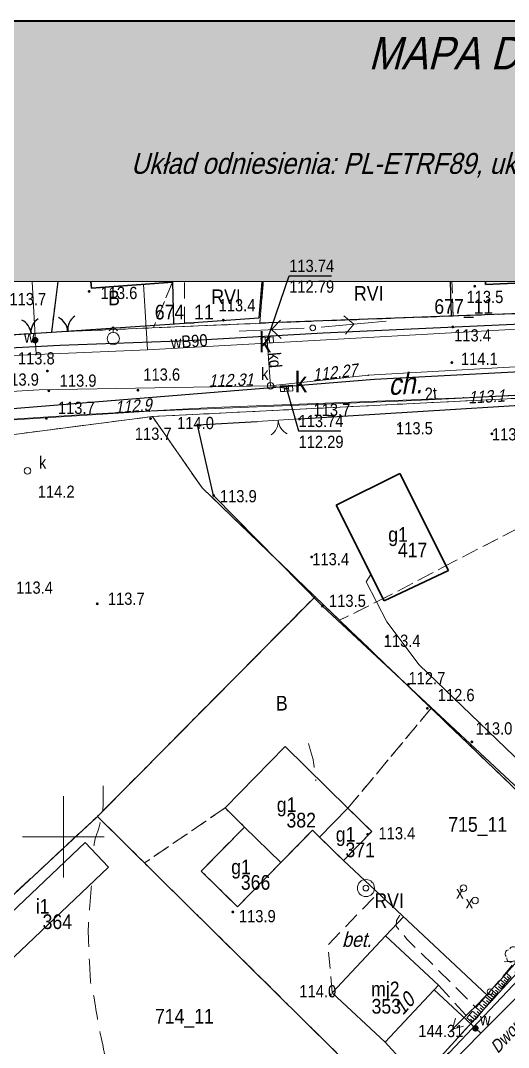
# Model space of a CAD drawing. Extents: x 6512885 to 6513481, y 5959590 to 5960000.
# Drawn here: x 6513094.7 to 6513154.6, y 5959874.2 to 5960000.1 of the extents above; entities that cross this region are included whole.
import ezdxf
from ezdxf.enums import TextEntityAlignment as Align

# ---------------------------------------------------------------- set-up
doc = ezdxf.new("R2010")
doc.units = 0
doc.header["$MEASUREMENT"] = 0
for name, pattern in [('2.0_1.0', [3, 2, -1]), ('217-1000', [2.8, 2.1, -0.7]), ('218-1000', [1.4, 0.7, -0.7]), ('219-1000', [0]), ('3.0_1.5', [4.5, 3, -1.5]), ('ktok02-1000', [0]), ('mz1.8_0.7', [2.5, 1.8, -0.7])]:
    doc.linetypes.add(name, pattern=pattern)
doc.layers.get('0').update_dxf_attribs({"color": 2, "linetype": 'CONTINUOUS', "lineweight": 5})
for name, color, linetype in [('000 Inne (niezydentyfikowane)', 7, 'CONTINUOUS'), ('203-Punkt załamania granicy działki nie stabilizowany', 7, 'CONTINUOUS'), ('210-Oznaczenie użytku', 7, 'CONTINUOUS'), ('211-Nr działki', 7, 'CONTINUOUS'), ('217-Granica konturu klasyfikcyjnego', 7, 'CONTINUOUS'), ('218-Granica użytku', 7, 'CONTINUOUS'), ('219-Linia granicy', 7, 'CONTINUOUS'), ('238-Punkt adresowy budynku', 7, 'CONTINUOUS'), ('312-Budynek (powierzchnia)', 7, 'CONTINUOUS'), ('312-Numer ewidencyjny budynku', 7, 'CONTINUOUS'), ('312-Numer ewidencyjny budynku-Atr124', 7, 'CONTINUOUS'), ('433-Chodnik', 7, 'CONTINUOUS'), ('510-Podpora jednosłupowa symb.-SEPOW', 7, 'CONTINUOUS'), ('516-Kierunek linii eN-SEPOW', 7, 'CONTINUOUS'), ('622-Punkt rzędnej przewodu-SKPOD', 7, 'CONTINUOUS'), ('622-Punkt rzędnej przewodu-SKPOD-Atr2', 7, 'CONTINUOUS'), ('626-Punkt rzędnej przewodu-STPOD', 7, 'CONTINUOUS'), ('626-Punkt rzędnej przewodu-STPOD-Atr2', 7, 'CONTINUOUS'), ('812-Warstwica pomocnicza linia', 7, 'CONTINUOUS'), ('905-Brama w ogrodzeniu', 7, 'CONTINUOUS'), ('926-Drzewo liściaste niepomierzone', 7, 'CONTINUOUS'), ('994-Nazwa ulicy', 7, 'CONTINUOUS'), ('brama (linia)', 7, 'CONTINUOUS'), ('brama (linia) - symbol', 7, 'CONTINUOUS'), ('chodnik (powierzchnia)', 7, 'CONTINUOUS'), ('hydrant (punkt)', 7, 'CONTINUOUS'), ('kratka ściekowa (punkt)', 7, 'CONTINUOUS'), ('kratka ściekowa (punkt)-Atr17', 7, 'CONTINUOUS'), ('krawężnik (linia)', 7, 'CONTINUOUS'), ('ogrodzenie trwałe (linia)', 7, 'CONTINUOUS'), ('przewód elektroenergetyczny (linia)', 7, 'CONTINUOUS'), ('przewód elektroenergetyczny niskiego napięcia (linia) - symbol', 7, 'CONTINUOUS'), ('przewód kanalizacyjny (linia)', 7, 'CONTINUOUS'), ('przewód kanalizacyjny (linia)-Atr1', 7, 'CONTINUOUS'), ('przewód telekomunikacyjny (linia)', 7, 'CONTINUOUS'), ('przewód telekomunikacyjny (linia)-Atr1', 7, 'CONTINUOUS'), ('przewód wodociągowy (linia)', 7, 'CONTINUOUS'), ('przewód wodociągowy (linia)-Atr17', 7, 'CONTINUOUS'), ('punkt o określonej wysokości (sieć kanalizacyjna)', 7, 'CONTINUOUS'), ('punkt o określonej wysokości (sieć kanalizacyjna)-Atr2', 7, 'CONTINUOUS'), ('punkt o określonej wysokości (sieć kanalizacyjna)-Atr3', 7, 'CONTINUOUS'), ('punkt o określonej wysokości (sieć wodociągowa)', 7, 'CONTINUOUS'), ('punkt o określonej wysokości (sieć wodociągowa)-Atr2', 7, 'CONTINUOUS'), ('punkt wysokościowy naturalny', 7, 'CONTINUOUS'), ('punkt wysokościowy naturalny-Atr2', 7, 'CONTINUOUS'), ('Ramki i opis wydruku', 7, 'CONTINUOUS'), ('skarpa nieumocniona (powierzchnia)', 7, 'CONTINUOUS'), ('studnia (punkt)', 7, 'CONTINUOUS'), ('Wstawianie ramki sekcyjnej z opisem', 7, 'CONTINUOUS'), ('właz okrągły - siec kanalizacyjna (punkt)', 7, 'CONTINUOUS'), ('właz okrągły - siec kanalizacyjna (punkt)-Atr17', 7, 'CONTINUOUS'), ('właz okrągły - siec niezidentyfikowana (punkt)', 7, 'CONTINUOUS'), ('właz okrągły - siec niezidentyfikowana (punkt)-Atr17', 7, 'CONTINUOUS'), ('zasuwa - siec wodociągowa (punkt)', 7, 'CONTINUOUS'), ('zasuwa - siec wodociągowa (punkt)-Atr17', 7, 'CONTINUOUS')]:
    doc.layers.add(name, color=color, linetype=linetype)
doc.styles.get("Standard").update_dxf_attribs({"font": 'txt', "width": 0.75})
doc.linetypes.add('902-1000', pattern='A,5,0,[1,ksztalty.shx,S=1,R=0,X=0,Y=0],5', length=10)

# ---------------------------------------------------------------- blocks, each defined once
blk = doc.blocks.new('US22')
at = {"color": 0, "linetype": 'Continuous', "lineweight": 0}
blk.add_circle((0, 0), 0.4, dxfattribs=at)
blk = doc.blocks.new('905')
at = {"color": 0, "linetype": 'Continuous', "lineweight": 30}
for centre, start, end in [((-2, 0), 0, 60), ((2, 0), 120, 180)]:
    blk.add_arc(centre, 2, start, end, dxfattribs=at)
blk = doc.blocks.new('US25')
at = {"linetype": 'Continuous', "lineweight": 13}
h = blk.add_hatch(color=0, dxfattribs=at)
edge = h.paths.add_edge_path()
edge.add_arc((0, 0), 0.4, 0, 360)
blk = doc.blocks.new('PW01')
at = {"linetype": 'Continuous', "lineweight": 13}
h = blk.add_hatch(color=0, dxfattribs=at)
edge = h.paths.add_edge_path()
edge.add_arc((0, 0), 0.18, 0, 360)
blk = doc.blocks.new('US02')
at = {"color": 0, "linetype": 'Continuous', "lineweight": 13}
for p, q in [((0, 1.45), (-0.495, 0.955)), ((0, 0.75), (0, 1.45)), ((0, 1.45), (0.495, 0.955))]:
    blk.add_line(p, q, dxfattribs=at)
blk.add_circle((0, 0), 0.75, dxfattribs=at)
blk = doc.blocks.new('621')
at = {"linetype": 'Continuous', "lineweight": 0}
h = blk.add_hatch(color=0, dxfattribs=at)
edge = h.paths.add_edge_path()
edge.add_arc((0, 0), 0.1, 0, 360)
blk = doc.blocks.new('US05')
at = {"color": 0, "linetype": 'Continuous', "lineweight": 13}
for p, q in [((-0.75, -0.35), (-0.75, 0.35)), ((-0.75, 0.35), (-0.25, 0.35)), ((-0.25, -0.35), (-0.25, 0.35)), ((-0.25, 0.35), (0.25, 0.35)), ((0.25, -0.35), (0.25, 0.35)), ((0.25, 0.35), (0.75, 0.35)), ((0.75, -0.35), (0.75, 0.35)), ((-0.75, -0.35), (-0.25, -0.35)), ((-0.25, -0.35), (0.25, -0.35)), ((0.25, -0.35), (0.75, -0.35))]:
    blk.add_line(p, q, dxfattribs=at)
blk = doc.blocks.new('516')
at = {"color": 0, "linetype": 'Continuous', "lineweight": 0}
for p, q in [((1.05, 0), (9.05, 0)), ((5.05, 0), (3.919, 1.131)), ((5.05, 0), (3.919, -1.131))]:
    blk.add_line(p, q, dxfattribs=at)
blk = doc.blocks.new('510')
at = {"color": 0, "linetype": 'Continuous', "lineweight": 0}
blk.add_circle((0, 0), 0.35, dxfattribs=at)
blk = doc.blocks.new('US13')
at = {"color": 0, "linetype": 'Continuous', "lineweight": 13}
for radius in [1.05, 0.35]:
    blk.add_circle((0, 0), radius, dxfattribs=at)
blk = doc.blocks.new('926')
at = {"color": 0, "linetype": 'Continuous', "lineweight": 0}
for centre, start, end in [((-0.469, 0.152), 103.052, 221.335), ((0.007, 0.5), 30.77, 149.231), ((0.482, 0.157), 318.939, 77.555), ((-0.292, -0.401), 174.173, 292.616), ((0.296, -0.408), 246.131, 4.522)]:
    blk.add_arc(centre, 0.5, start, end, dxfattribs=at)
blk = doc.blocks.new('PE04')
at = {"color": 0, "linetype": 'Continuous', "lineweight": 13}
for p, q in [((0.9, 0), (0, 0)), ((0.9, 0), (2.3, 0)), ((2.3, 0), (3.7, 0)), ((3.7, 0), (5.1, 0)), ((5.1, 0), (6.5, 0)), ((6.5, 0), (5.288, 0.7)), ((6.5, 0), (5.288, -0.7)), ((6.5, 0), (7, 0))]:
    blk.add_line(p, q, dxfattribs=at)
blk = doc.blocks.new('OK02')
at = {"color": 0, "linetype": 'Continuous', "lineweight": 0}
for centre, start, end in [((-2, 0), 0, 60), ((2, 0), 120, 180)]:
    blk.add_arc(centre, 2, start, end, dxfattribs=at)
blk = doc.blocks.new('203')
at = {"linetype": 'Continuous', "lineweight": 0}
h = blk.add_hatch(color=0, dxfattribs=at)
edge = h.paths.add_edge_path()
edge.add_arc((0, 0), 0.09, 0, 360)

msp = doc.modelspace()

# ---------------------------------------------------------------- hatches: boundary and pattern name
at = {"layer": 'Ramki i opis wydruku', "linetype": 'Continuous', "lineweight": 13}
msp.add_hatch(color=255, dxfattribs=at).paths.add_polyline_path([(6512889.2, 5959968.09), (6513473.12, 5959968.09), (6513473.12, 5960000.09), (6512889.2, 5960000.09)])

# ---------------------------------------------------------------- linework, layer by layer
at = {"layer": '000 Inne (niezydentyfikowane)', "color": 7, "linetype": 'Continuous', "lineweight": 13}
for p, q in [((6513154.92, 5959882.81), (6513154.32, 5959883.33)), ((6513153.89, 5959881.58), (6513153.25, 5959882.11)), ((6513154.24, 5959882), (6513153.61, 5959882.52)), ((6513154.06, 5959881.79), (6513153.75, 5959882.05)), ((6513154.58, 5959882.41), (6513153.97, 5959882.93)), ((6513154.41, 5959882.2), (6513154.1, 5959882.46)), ((6513154.75, 5959882.61), (6513154.45, 5959882.87)), ((6513152.81, 5959880.3), (6513152.15, 5959880.85)), ((6513153.17, 5959880.73), (6513152.52, 5959881.28)), ((6513152.99, 5959880.52), (6513152.66, 5959880.79)), ((6513153.53, 5959881.16), (6513152.89, 5959881.7)), ((6513153.35, 5959880.95), (6513153.03, 5959881.22)), ((6513153.71, 5959881.37), (6513153.39, 5959881.64)), ((6513151.69, 5959878.96), (6513151, 5959879.54)), ((6513152.07, 5959879.41), (6513151.39, 5959879.98)), ((6513151.88, 5959879.19), (6513151.54, 5959879.47)), ((6513152.44, 5959879.86), (6513151.77, 5959880.42)), ((6513152.25, 5959879.64), (6513151.92, 5959879.92)), ((6513152.62, 5959880.08), (6513152.29, 5959880.36)), ((6513150.52, 5959877.57), (6513149.81, 5959878.17)), ((6513150.91, 5959878.04), (6513150.21, 5959878.63)), ((6513150.72, 5959877.81), (6513150.36, 5959878.11)), ((6513151.3, 5959878.51), (6513150.61, 5959879.09)), ((6513151.11, 5959878.28), (6513150.76, 5959878.57)), ((6513151.5, 5959878.74), (6513151.15, 5959879.02)), ((6513150.32, 5959877.34), (6513149.96, 5959877.64))]:
    msp.add_line(p, q, dxfattribs=at)
at = {"layer": '217-Granica konturu klasyfikcyjnego', "color": 3, "linetype": '217-1000', "lineweight": 13, "flags": 128}
for points in [[(6513113.39, 5959968.03), (6513111.05, 5959962.41)], [(6513113.385, 5959968.09), (6513113.39, 5959968.03)], [(6513124.1, 5959962.97), (6513124.537, 5959968.09)], [(6513147.82, 5959963.85), (6513147.688, 5959968.09)], [(6513124.1, 5959962.97), (6513147.82, 5959963.85)], [(6513111.05, 5959962.41), (6513124.1, 5959962.97)], [(6513110.92, 5959951.54), (6513086.38, 5959948.37)], [(6513117.02, 5959942.81), (6513110.92, 5959951.54)], [(6513130.89, 5959929.45), (6513117.02, 5959942.81)], [(6513165.76, 5959942.97), (6513147.84, 5959933.72)], [(6513147.84, 5959933.72), (6513139.99, 5959929.59)], [(6513104.19, 5959902.51), (6513130.89, 5959929.45)], [(6513139.99, 5959929.59), (6513133.9, 5959926.56)], [(6513133.9, 5959926.56), (6513145.13, 5959915.77)], [(6513145.13, 5959915.77), (6513134.92, 5959903.52)], [(6513166.52, 5959895.23), (6513145.13, 5959915.77)], [(6513119.85, 5959903.55), (6513109.96, 5959896.8)], [(6513122.23, 5959901.2), (6513119.85, 5959903.55)], [(6513134.92, 5959903.52), (6513137.84, 5959900.65)], [(6513081.92, 5959881.81), (6513104.19, 5959902.51)], [(6513116.93, 5959895.79), (6513122.23, 5959901.2)], [(6513130.58, 5959900.82), (6513126.67, 5959896.84)], [(6513131.44, 5959899.97), (6513130.58, 5959900.82)], [(6513134.36, 5959897.1), (6513131.44, 5959899.97)], [(6513137.84, 5959900.65), (6513134.36, 5959897.1)], [(6513109.96, 5959896.8), (6513140.48, 5959866.67)], [(6513121.37, 5959891.43), (6513116.93, 5959895.79)], [(6513126.67, 5959896.84), (6513121.37, 5959891.43)], [(6513140.48, 5959866.67), (6513166.52, 5959895.23)]]:
    msp.add_lwpolyline(points, dxfattribs=at)
at = {"layer": '218-Granica użytku', "color": 3, "linetype": '218-1000', "lineweight": 13, "flags": 128}
for points in [[(6513098.54, 5959961.88), (6513099.322, 5959968.09)], [(6513111.05, 5959962.41), (6513113.39, 5959968.03)], [(6513113.39, 5959968.03), (6513113.385, 5959968.09)], [(6513124.1, 5959962.97), (6513124.537, 5959968.09)], [(6513147.82, 5959963.85), (6513147.688, 5959968.09)], [(6513124.1, 5959962.97), (6513147.82, 5959963.85)], [(6513147.82, 5959963.85), (6513169.39, 5959964.65)], [(6513111.05, 5959962.41), (6513124.1, 5959962.97)], [(6513091.84, 5959961.45), (6513098.54, 5959961.88)], [(6513098.54, 5959961.88), (6513111.05, 5959962.41)], [(6513180.81, 5959955.02), (6513110.92, 5959951.54)], [(6513110.92, 5959951.54), (6513086.38, 5959948.37)], [(6513110.92, 5959951.54), (6513117.02, 5959942.81)], [(6513117.02, 5959942.81), (6513130.89, 5959929.45)], [(6513165.76, 5959942.97), (6513147.84, 5959933.72)], [(6513147.84, 5959933.72), (6513139.99, 5959929.59)], [(6513130.89, 5959929.45), (6513104.19, 5959902.51)], [(6513133.9, 5959926.56), (6513130.89, 5959929.45)], [(6513139.99, 5959929.59), (6513133.9, 5959926.56)], [(6513145.13, 5959915.77), (6513133.9, 5959926.56)], [(6513134.92, 5959903.52), (6513145.13, 5959915.77)], [(6513166.52, 5959895.23), (6513145.13, 5959915.77)], [(6513109.96, 5959896.8), (6513119.85, 5959903.55)], [(6513119.85, 5959903.55), (6513122.23, 5959901.2)], [(6513137.84, 5959900.65), (6513134.92, 5959903.52)], [(6513104.19, 5959902.51), (6513081.92, 5959881.81)], [(6513109.96, 5959896.8), (6513104.19, 5959902.51)], [(6513122.23, 5959901.2), (6513116.93, 5959895.79)], [(6513126.67, 5959896.84), (6513130.58, 5959900.82)], [(6513130.58, 5959900.82), (6513131.44, 5959899.97)], [(6513131.44, 5959899.97), (6513134.36, 5959897.1)], [(6513134.36, 5959897.1), (6513137.84, 5959900.65)], [(6513140.48, 5959866.67), (6513109.96, 5959896.8)], [(6513116.93, 5959895.79), (6513121.37, 5959891.43)], [(6513121.37, 5959891.43), (6513126.67, 5959896.84)], [(6513140.48, 5959866.67), (6513166.52, 5959895.23)]]:
    msp.add_lwpolyline(points, dxfattribs=at)
at = {"layer": '219-Linia granicy', "color": 7, "linetype": '219-1000', "lineweight": 13, "flags": 128}
for points in [[(6513098.54, 5959961.88), (6513099.322, 5959968.09)], [(6513124.537, 5959968.09), (6513124.1, 5959962.97)], [(6513124.1, 5959962.97), (6513169.39, 5959964.65)], [(6513098.54, 5959961.88), (6513124.1, 5959962.97)], [(6513070.95, 5959960.11), (6513098.54, 5959961.88)], [(6513207.83, 5959956.36), (6513110.92, 5959951.54)], [(6513110.92, 5959951.54), (6513086.38, 5959948.37)], [(6513110.92, 5959951.54), (6513117.02, 5959942.81)], [(6513130.89, 5959929.45), (6513117.02, 5959942.81)], [(6513130.89, 5959929.45), (6513104.19, 5959902.51)], [(6513130.89, 5959929.45), (6513166.52, 5959895.23)], [(6513104.19, 5959902.51), (6513081.92, 5959881.81)], [(6513140.48, 5959866.67), (6513104.19, 5959902.51)], [(6513140.48, 5959866.67), (6513166.52, 5959895.23)]]:
    msp.add_lwpolyline(points, dxfattribs=at)
at = {"layer": '312-Budynek (powierzchnia)', "color": 7, "linetype": 'Continuous', "lineweight": 35, "flags": 128}
for points in [[(6513103.45, 5959967.26), (6513103.385, 5959968.09)], [(6513113.39, 5959968.03), (6513103.45, 5959967.26)], [(6513113.385, 5959968.09), (6513113.39, 5959968.03)], [(6513151.8, 5959967.74), (6513151.785, 5959968.09)], [(6513159.85, 5959968.09), (6513151.8, 5959967.74)], [(6513133.48, 5959940.65), (6513141.28, 5959944.55)], [(6513141.28, 5959944.55), (6513147.25, 5959932.64)], [(6513139.38, 5959928.94), (6513133.48, 5959940.65)], [(6513147.25, 5959932.64), (6513139.38, 5959928.94)], [(6513119.85, 5959903.55), (6513127.23, 5959911.07)], [(6513127.23, 5959911.07), (6513134.92, 5959903.52)], [(6513122.23, 5959901.2), (6513119.85, 5959903.55)], [(6513134.92, 5959903.52), (6513131.44, 5959899.97)], [(6513131.44, 5959899.97), (6513134.92, 5959903.52)], [(6513134.92, 5959903.52), (6513137.84, 5959900.65)], [(6513116.93, 5959895.79), (6513122.23, 5959901.2)], [(6513122.23, 5959901.2), (6513126.67, 5959896.84)], [(6513126.67, 5959896.84), (6513122.23, 5959901.2)], [(6513130.58, 5959900.82), (6513126.67, 5959896.84)], [(6513131.44, 5959899.97), (6513130.58, 5959900.82)], [(6513134.36, 5959897.1), (6513131.44, 5959899.97)], [(6513137.84, 5959900.65), (6513134.36, 5959897.1)], [(6513089.4, 5959886.72), (6513102.66, 5959899.3)], [(6513102.66, 5959899.3), (6513105.53, 5959896.29)], [(6513105.53, 5959896.29), (6513092.27, 5959883.7)], [(6513121.37, 5959891.43), (6513116.93, 5959895.79)], [(6513126.67, 5959896.84), (6513121.37, 5959891.43)], [(6513132.99, 5959880.87), (6513139.54, 5959887.88)], [(6513139.54, 5959887.88), (6513146.02, 5959881.82)], [(6513139.47, 5959874.82), (6513132.99, 5959880.87)], [(6513146.02, 5959881.82), (6513139.47, 5959874.82)]]:
    msp.add_lwpolyline(points, dxfattribs=at)
at = {"layer": '812-Warstwica pomocnicza linia', "color": 32, "linetype": '3.0_1.5', "lineweight": 13, "flags": 128}
for points in [[(6513130.08, 5959911.43), (6513130.123, 5959911.288), (6513130.167, 5959911.146), (6513130.21, 5959911.004), (6513130.253, 5959910.862), (6513130.296, 5959910.72), (6513130.339, 5959910.578), (6513130.382, 5959910.436), (6513130.425, 5959910.294), (6513130.467, 5959910.152), (6513130.51, 5959910.01), (6513130.547, 5959909.879), (6513130.58, 5959909.747), (6513130.61, 5959909.614), (6513130.637, 5959909.48), (6513130.662, 5959909.346), (6513130.684, 5959909.211), (6513130.705, 5959909.076), (6513130.724, 5959908.941), (6513130.742, 5959908.805), (6513130.76, 5959908.67), (6513130.783, 5959908.492), (6513130.806, 5959908.314), (6513130.829, 5959908.136), (6513130.851, 5959907.958), (6513130.873, 5959907.78), (6513130.895, 5959907.602), (6513130.917, 5959907.424), (6513130.938, 5959907.246), (6513130.959, 5959907.068), (6513130.98, 5959906.89)], [(6513104.9, 5959906.24), (6513104.895, 5959905.963), (6513104.891, 5959905.686), (6513104.887, 5959905.409), (6513104.884, 5959905.132), (6513104.881, 5959904.855), (6513104.877, 5959904.578), (6513104.874, 5959904.301), (6513104.87, 5959904.024), (6513104.865, 5959903.747), (6513104.86, 5959903.47), (6513104.857, 5959903.398), (6513104.852, 5959903.327), (6513104.845, 5959903.256), (6513104.836, 5959903.185), (6513104.826, 5959903.114), (6513104.814, 5959903.043), (6513104.801, 5959902.972), (6513104.788, 5959902.901), (6513104.774, 5959902.831), (6513104.76, 5959902.76), (6513104.725, 5959902.587), (6513104.688, 5959902.414), (6513104.649, 5959902.242), (6513104.609, 5959902.071), (6513104.567, 5959901.9), (6513104.524, 5959901.729), (6513104.48, 5959901.559), (6513104.435, 5959901.389), (6513104.388, 5959901.22), (6513104.34, 5959901.05), (6513104.304, 5959900.935), (6513104.265, 5959900.82), (6513104.223, 5959900.707), (6513104.179, 5959900.594), (6513104.135, 5959900.482), (6513104.091, 5959900.369), (6513104.048, 5959900.256), (6513104.008, 5959900.142), (6513103.972, 5959900.027), (6513103.94, 5959899.91), (6513103.915, 5959899.808), (6513103.892, 5959899.706), (6513103.87, 5959899.603), (6513103.849, 5959899.5), (6513103.83, 5959899.397), (6513103.812, 5959899.294), (6513103.794, 5959899.191), (6513103.778, 5959899.088), (6513103.764, 5959898.984), (6513103.75, 5959898.88), (6513103.739, 5959898.79), (6513103.728, 5959898.7), (6513103.717, 5959898.61), (6513103.706, 5959898.52), (6513103.695, 5959898.43), (6513103.685, 5959898.34), (6513103.674, 5959898.25), (6513103.663, 5959898.16), (6513103.652, 5959898.07), (6513103.64, 5959897.98)], [(6513103.44, 5959894.01), (6513103.419, 5959893.755), (6513103.398, 5959893.5), (6513103.377, 5959893.245), (6513103.356, 5959892.99), (6513103.335, 5959892.735), (6513103.314, 5959892.48), (6513103.293, 5959892.225), (6513103.272, 5959891.97), (6513103.251, 5959891.715), (6513103.23, 5959891.46), (6513103.209, 5959891.205), (6513103.196, 5959891.033), (6513103.182, 5959890.861), (6513103.169, 5959890.689), (6513103.156, 5959890.517), (6513103.143, 5959890.345), (6513103.13, 5959890.173), (6513103.118, 5959890.001), (6513103.106, 5959889.829), (6513103.1, 5959889.74), (6513103.095, 5959889.657), (6513103.082, 5959889.431), (6513103.073, 5959889.205), (6513103.066, 5959888.979), (6513103.062, 5959888.753), (6513103.061, 5959888.527), (6513103.061, 5959888.301), (6513103.064, 5959888.075), (6513103.069, 5959887.849), (6513103.075, 5959887.623), (6513103.08, 5959887.48), (6513103.083, 5959887.397), (6513103.096, 5959887.063), (6513103.109, 5959886.729), (6513103.123, 5959886.395), (6513103.138, 5959886.061), (6513103.153, 5959885.727), (6513103.169, 5959885.393), (6513103.185, 5959885.059), (6513103.201, 5959884.725), (6513103.218, 5959884.391), (6513103.23, 5959884.14), (6513103.234, 5959884.057), (6513103.243, 5959883.871), (6513103.251, 5959883.684), (6513103.26, 5959883.498), (6513103.269, 5959883.312), (6513103.279, 5959883.126), (6513103.29, 5959882.94), (6513103.302, 5959882.754), (6513103.315, 5959882.568), (6513103.331, 5959882.383), (6513103.34, 5959882.28), (6513103.349, 5959882.197), (6513103.375, 5959882.018), (6513103.408, 5959881.84), (6513103.448, 5959881.663), (6513103.492, 5959881.487), (6513103.538, 5959881.311), (6513103.585, 5959881.136), (6513103.63, 5959880.96), (6513103.673, 5959880.783), (6513103.712, 5959880.606), (6513103.73, 5959880.51), (6513103.745, 5959880.428), (6513103.813, 5959880.03), (6513103.878, 5959879.632), (6513103.942, 5959879.234), (6513104.004, 5959878.835), (6513104.067, 5959878.436), (6513104.131, 5959878.037), (6513104.196, 5959877.639), (6513104.265, 5959877.241), (6513104.338, 5959876.844), (6513104.4, 5959876.53), (6513104.417, 5959876.448), (6513104.473, 5959876.173), (6513104.531, 5959875.898), (6513104.589, 5959875.623), (6513104.648, 5959875.348), (6513104.707, 5959875.073), (6513104.766, 5959874.799), (6513104.825, 5959874.524), (6513104.883, 5959874.249), (6513104.94, 5959873.974), (6513104.98, 5959873.78), (6513104.997, 5959873.698), (6513105.024, 5959873.561), (6513105.051, 5959873.424), (6513105.078, 5959873.287), (6513105.105, 5959873.15), (6513105.132, 5959873.013), (6513105.159, 5959872.876), (6513105.185, 5959872.739), (6513105.212, 5959872.602), (6513105.239, 5959872.465), (6513105.25, 5959872.41), (6513105.267, 5959872.328), (6513105.3, 5959872.175), (6513105.335, 5959872.022), (6513105.372, 5959871.869), (6513105.409, 5959871.716), (6513105.447, 5959871.563), (6513105.484, 5959871.41), (6513105.52, 5959871.258), (6513105.554, 5959871.105), (6513105.586, 5959870.952), (6513105.6, 5959870.88), (6513105.613, 5959870.798), (6513105.622, 5959870.668), (6513105.621, 5959870.538), (6513105.609, 5959870.407), (6513105.588, 5959870.275), (6513105.561, 5959870.144), (6513105.529, 5959870.012), (6513105.492, 5959869.88), (6513105.454, 5959869.749), (6513105.414, 5959869.618), (6513105.4, 5959869.57), (6513105.375, 5959869.489), (6513105.338, 5959869.374), (6513105.299, 5959869.261), (6513105.258, 5959869.15), (6513105.213, 5959869.04), (6513105.165, 5959868.932), (6513105.113, 5959868.826), (6513105.057, 5959868.72), (6513104.997, 5959868.615), (6513104.931, 5959868.511), (6513104.91, 5959868.48), (6513104.861, 5959868.409), (6513104.777, 5959868.296), (6513104.691, 5959868.188), (6513104.601, 5959868.085), (6513104.507, 5959867.987), (6513104.41, 5959867.893), (6513104.308, 5959867.804), (6513104.202, 5959867.718), (6513104.092, 5959867.637), (6513103.976, 5959867.559), (6513103.93, 5959867.53), (6513103.857, 5959867.486), (6513103.738, 5959867.417), (6513103.618, 5959867.353), (6513103.498, 5959867.293), (6513103.377, 5959867.236), (6513103.255, 5959867.182), (6513103.131, 5959867.13), (6513103.006, 5959867.081), (6513102.879, 5959867.033), (6513102.75, 5959866.987), (6513102.7, 5959866.97), (6513102.619, 5959866.943), (6513102.557, 5959866.922), (6513102.494, 5959866.903), (6513102.431, 5959866.885), (6513102.368, 5959866.869), (6513102.305, 5959866.854), (6513102.242, 5959866.842), (6513102.179, 5959866.832), (6513102.115, 5959866.824), (6513102.07, 5959866.82), (6513102.052, 5959866.819), (6513101.896, 5959866.811), (6513101.738, 5959866.81), (6513101.58, 5959866.814), (6513101.421, 5959866.825), (6513101.263, 5959866.841), (6513101.105, 5959866.864), (6513100.949, 5959866.894), (6513100.794, 5959866.931), (6513100.642, 5959866.975), (6513100.51, 5959867.02), (6513100.492, 5959867.026), (6513100.348, 5959867.079), (6513100.204, 5959867.132), (6513100.06, 5959867.185), (6513099.916, 5959867.238), (6513099.772, 5959867.292), (6513099.628, 5959867.345), (6513099.484, 5959867.398), (6513099.341, 5959867.451), (6513099.197, 5959867.504), (6513099.07, 5959867.55), (6513099.053, 5959867.556), (6513098.867, 5959867.624), (6513098.681, 5959867.693), (6513098.495, 5959867.761), (6513098.309, 5959867.829), (6513098.123, 5959867.897), (6513097.937, 5959867.965), (6513097.751, 5959868.033), (6513097.565, 5959868.101), (6513097.379, 5959868.169), (6513097.21, 5959868.23), (6513097.193, 5959868.236), (6513096.972, 5959868.315), (6513096.75, 5959868.391), (6513096.528, 5959868.465), (6513096.305, 5959868.538), (6513096.082, 5959868.609), (6513095.858, 5959868.679), (6513095.634, 5959868.748), (6513095.41, 5959868.817), (6513095.186, 5959868.886), (6513094.98, 5959868.95), (6513094.962, 5959868.956), (6513094.748, 5959869.022), (6513094.533, 5959869.087), (6513094.318, 5959869.152), (6513094.103, 5959869.215), (6513093.887, 5959869.277), (6513093.671, 5959869.338), (6513093.454, 5959869.398), (6513093.237, 5959869.455), (6513093.02, 5959869.511), (6513092.82, 5959869.56), (6513092.802, 5959869.564), (6513092.631, 5959869.603), (6513092.46, 5959869.64), (6513092.288, 5959869.674), (6513092.116, 5959869.706), (6513091.944, 5959869.737), (6513091.771, 5959869.768), (6513091.599, 5959869.798), (6513091.426, 5959869.829), (6513091.254, 5959869.86), (6513091.1, 5959869.89), (6513091.082, 5959869.894), (6513090.938, 5959869.92), (6513090.794, 5959869.943), (6513090.651, 5959869.966), (6513090.507, 5959869.989), (6513090.364, 5959870.015), (6513090.221, 5959870.045), (6513090.08, 5959870.081), (6513089.939, 5959870.124), (6513089.8, 5959870.176), (6513089.68, 5959870.23), (6513089.663, 5959870.239), (6513089.534, 5959870.316), (6513089.419, 5959870.409), (6513089.316, 5959870.513), (6513089.223, 5959870.628), (6513089.137, 5959870.75), (6513089.057, 5959870.878), (6513088.98, 5959871.009), (6513088.905, 5959871.14), (6513088.829, 5959871.27), (6513088.76, 5959871.38), (6513088.75, 5959871.396), (6513088.515, 5959871.762), (6513088.282, 5959872.13), (6513088.052, 5959872.499), (6513087.822, 5959872.868), (6513087.593, 5959873.237), (6513087.363, 5959873.606), (6513087.131, 5959873.974), (6513086.898, 5959874.34), (6513086.661, 5959874.704), (6513086.43, 5959875.05), (6513086.42, 5959875.065), (6513086.167, 5959875.439), (6513085.912, 5959875.81), (6513085.656, 5959876.181), (6513085.398, 5959876.551), (6513085.14, 5959876.92), (6513084.88, 5959877.288), (6513084.618, 5959877.655), (6513084.356, 5959878.022), (6513084.093, 5959878.389), (6513083.84, 5959878.74), (6513083.829, 5959878.755), (6513083.731, 5959878.889), (6513083.631, 5959879.02), (6513083.53, 5959879.151), (6513083.428, 5959879.28), (6513083.323, 5959879.408), (6513083.217, 5959879.535), (6513083.11, 5959879.661), (6513083.001, 5959879.786), (6513082.89, 5959879.91), (6513082.79, 5959880.02), (6513082.777, 5959880.034), (6513082.662, 5959880.153), (6513082.542, 5959880.267), (6513082.419, 5959880.375), (6513082.292, 5959880.478), (6513082.161, 5959880.578), (6513082.027, 5959880.674), (6513081.891, 5959880.768), (6513081.751, 5959880.86), (6513081.608, 5959880.95), (6513081.48, 5959881.03), (6513081.464, 5959881.04), (6513081.332, 5959881.122), (6513081.199, 5959881.204), (6513081.066, 5959881.283), (6513080.931, 5959881.358), (6513080.795, 5959881.426), (6513080.657, 5959881.486), (6513080.517, 5959881.535), (6513080.375, 5959881.572), (6513080.229, 5959881.594), (6513080.1, 5959881.6), (6513080.081, 5959881.6), (6513079.952, 5959881.599), (6513079.823, 5959881.597), (6513079.694, 5959881.596), (6513079.565, 5959881.594), (6513079.436, 5959881.592), (6513079.307, 5959881.589), (6513079.178, 5959881.587), (6513079.049, 5959881.585), (6513078.92, 5959881.582), (6513078.81, 5959881.58)]]:
    msp.add_lwpolyline(points, dxfattribs=at)
at = {"layer": 'brama (linia)', "color": 7, "linetype": 'ktok02-1000', "lineweight": 18, "flags": 128}
msp.add_lwpolyline([(6513128.97, 5959951.24), (6513123.78, 5959950.92)], dxfattribs=at)
at = {"layer": 'chodnik (powierzchnia)', "color": 7, "linetype": '2.0_1.0', "lineweight": 18, "flags": 128}
for points in [[(6513114.88, 5959962.99), (6513114.853, 5959968.09)], [(6513132.99, 5959880.87), (6513132.46, 5959886.73), (6513138.43, 5959892.95)], [(6513141.3, 5959890.42), (6513140.88, 5959889.75), (6513140.84, 5959889.05), (6513142.16, 5959887.46), (6513150.62, 5959879.09)], [(6513146.02, 5959881.82), (6513150.16, 5959877.28)]]:
    msp.add_lwpolyline(points, dxfattribs=at)
at = {"layer": 'krawężnik (linia)', "color": 7, "linetype": 'Continuous', "lineweight": 25, "flags": 128}
for points in [[(6513003.6, 5959954.72), (6513023.77, 5959955.7), (6513036, 5959956.53), (6513052.18, 5959957.49), (6513063.19, 5959958.26), (6513067.48, 5959958.54), (6513084.27, 5959959.49), (6513099.56, 5959960.28), (6513115.33, 5959960.87), (6513131.89, 5959961.8), (6513156.18, 5959962.9), (6513171.06, 5959963.41), (6513191.77, 5959964.66), (6513204.88, 5959965.2), (6513225.44, 5959965.88), (6513226.99, 5959965.99), (6513231.02, 5959966.81), (6513233.665, 5959968.09)], [(6513167.73, 5959957.62), (6513138.2, 5959956.09), (6513071, 5959950.66)], [(6513182.22, 5959910.66), (6513174.34, 5959902.11), (6513156.61, 5959883.32), (6513147.36, 5959873.52), (6513140.32, 5959867.88)]]:
    msp.add_lwpolyline(points, dxfattribs=at)
at = {"layer": 'ogrodzenie trwałe (linia)', "color": 7, "linetype": '902-1000', "lineweight": 25, "flags": 128}
for points in [[(6513099.322, 5959968.09), (6513098.54, 5959961.88)], [(6513113.39, 5959968.03), (6513113.5, 5959962.9)], [(6513124.366, 5959968.09), (6513123.97, 5959963.62)], [(6513169.996, 5959968.09), (6513169.39, 5959964.65), (6513124.1, 5959962.97)], [(6513147.62, 5959963.84), (6513147.517, 5959968.09)], [(6513070.95, 5959960.11), (6513089.14, 5959961.28), (6513098.54, 5959961.88), (6513114.88, 5959962.99), (6513123.97, 5959963.62)], [(6513128.97, 5959951.24), (6513158.02, 5959953.06)], [(6513166.2, 5959896.23), (6513131.78, 5959928.3), (6513118.44, 5959941.85), (6513116.48, 5959950.5), (6513123.78, 5959950.92)], [(6513134.36, 5959897.1), (6513152.72, 5959879.92)], [(6513139.54, 5959887.88), (6513141.73, 5959890.2)], [(6513139.47, 5959874.82), (6513143.7, 5959870.21)]]:
    msp.add_lwpolyline(points, dxfattribs=at)
at = {"layer": 'przewód elektroenergetyczny (linia)', "color": 1, "linetype": 'Continuous', "lineweight": 18, "flags": 128}
msp.add_lwpolyline([(6513137.75, 5959932.17), (6513137.17, 5959931.25), (6513139.68, 5959926.38), (6513143.67, 5959921.09), (6513162.73, 5959902.77), (6513164.64, 5959902.15), (6513181.32, 5959915.99), (6513184.87, 5959917.37), (6513193.97, 5959927.65), (6513197.96, 5959933.56), (6513197.2, 5959935.58)], dxfattribs=at)
at = {"layer": 'przewód kanalizacyjny (linia)', "color": 34, "linetype": 'Continuous', "lineweight": 18, "flags": 128}
for points in [[(6513235.76, 5959962.67), (6513233.8, 5959962.56), (6513187.29, 5959959.22), (6513174.33, 5959958.71), (6513158.34, 5959957.8), (6513137.41, 5959956.6), (6513125.43, 5959955.3), (6513097.02, 5959954.81), (6513087.32, 5959954.25), (6513025.97, 5959951.75), (6513011.77, 5959950.98), (6512979.94, 5959948.25), (6512906.37, 5959942.17), (6512889.2, 5959937.857)], [(6513125.02, 5959960.91), (6513125.43, 5959955.3), (6513127.38, 5959954.99)]]:
    msp.add_lwpolyline(points, dxfattribs=at)
at = {"layer": 'przewód telekomunikacyjny (linia)', "color": 30, "linetype": 'Continuous', "lineweight": 18, "flags": 128}
for points in [[(6513223.64, 5959943.82), (6513216.05, 5959952.58), (6513214.04, 5959951.92), (6513208.37, 5959957.07), (6513189.06, 5959955.84), (6513187.43, 5959955.29), (6513186.18, 5959955.77), (6513149.07, 5959953.85), (6513118.4, 5959952.64), (6513103.24, 5959951.83), (6513072.82, 5959949.87), (6513048.77, 5959948.21), (6513028.84, 5959946.86), (6513007.93, 5959945.77), (6512982.45, 5959943.96), (6512951.19, 5959941.74), (6512928.5, 5959939.18), (6512906.63, 5959936.58), (6512889.2, 5959932.735)], [(6512889.2, 5959932.438), (6512891.2, 5959932.97), (6512904.95, 5959936.66), (6512913.74, 5959937.91), (6512940.6, 5959941.02), (6512948.36, 5959941.74), (6512984.1, 5959944.04), (6512999.93, 5959945.08), (6513016.74, 5959946.09), (6513030.71, 5959947.02), (6513042.28, 5959948.01), (6513072.87, 5959949.8), (6513110.58, 5959952.2), (6513143.14, 5959953.49), (6513168.64, 5959954.78), (6513194.9, 5959956.2), (6513208.32, 5959956.85), (6513215.06, 5959950.81), (6513221.38, 5959943.74)]]:
    msp.add_lwpolyline(points, dxfattribs=at)
at = {"layer": 'przewód wodociągowy (linia)', "color": 5, "linetype": 'Continuous', "lineweight": 18, "flags": 128}
for points in [[(6513096.171, 5959968.09), (6513096.65, 5959959.14)], [(6513109.84, 5959967.76), (6513110.34, 5959959.7)], [(6512889.2, 5959942.361), (6512903.63, 5959945.72), (6512925.09, 5959951.23), (6512970.6, 5959953.08), (6512982.28, 5959953.75), (6513027.9, 5959956.14), (6513038.02, 5959956.23), (6513077.34, 5959958.34), (6513110.33, 5959959.7), (6513165.14, 5959962.77), (6513206.51, 5959964.37)], [(6513160.95, 5959885.65), (6513151.21, 5959875.94), (6513145.49, 5959881.25)], [(6513151.26, 5959875.98), (6513141.63, 5959866.12), (6513132.56, 5959856.9), (6513126.58, 5959850.69), (6513117.73, 5959841.73), (6513118.17, 5959841.14)]]:
    msp.add_lwpolyline(points, dxfattribs=at)
at = {"layer": 'punkt o określonej wysokości (sieć kanalizacyjna)-Atr2', "color": 7, "flags": 128}
for points in [[(6513125.02, 5959960.91), (6513127.71, 5959968.8), (6513132.896, 5959968.8)], [(6513127.38, 5959954.99), (6513128.86, 5959949.77), (6513134.046, 5959949.77)]]:
    msp.add_lwpolyline(points, dxfattribs=at)
at = {"layer": 'Ramki i opis wydruku', "color": 7, "linetype": 'Continuous', "lineweight": 13, "flags": 128}
for points in [[(6512889.2, 5959968.09), (6513473.12, 5959968.09), (6513473.12, 5960000.09), (6512889.2, 5960000.09)], [(6512889.3, 5959590.19), (6513473.02, 5959590.19), (6513473.02, 5959999.99), (6512889.3, 5959999.99)], [(6512889.3, 5959604.09), (6513473.02, 5959604.09), (6513473.02, 5959968.09), (6512889.3, 5959968.09)]]:
    msp.add_lwpolyline(points, close=True, dxfattribs=at)
at = {"layer": 'skarpa nieumocniona (powierzchnia)', "color": 7, "linetype": 'mz1.8_0.7', "lineweight": 18, "flags": 128}
msp.add_lwpolyline([(6513166.2, 5959896.23), (6513150.23, 5959877.23), (6513149.49, 5959877.81), (6513154.6, 5959883.65), (6513162.76, 5959894.01), (6513164.34, 5959899.65), (6513172.8, 5959906.48), (6513184.87, 5959917.37), (6513194.17, 5959926.5), (6513195.41, 5959927.29)], close=True, dxfattribs=at)
at = {"layer": 'Wstawianie ramki sekcyjnej z opisem', "color": 7, "linetype": 'Continuous', "lineweight": 13, "flags": 128}
for points in [[(6513100, 5959895), (6513100, 5959905)], [(6513095, 5959900), (6513105, 5959900)]]:
    msp.add_lwpolyline(points, dxfattribs=at)

# ---------------------------------------------------------------- block references
at = {"layer": '203-Punkt załamania granicy działki nie stabilizowany', "color": 7, "linetype": 'Continuous', "lineweight": 13}
for p in [(6513124.1, 5959962.97), (6513098.54, 5959961.88), (6513110.92, 5959951.54), (6513117.02, 5959942.81), (6513130.89, 5959929.45), (6513104.19, 5959902.51)]:
    msp.add_blockref('203', p, dxfattribs=at)
at = {"layer": '510-Podpora jednosłupowa symb.-SEPOW', "color": 7, "linetype": 'Continuous', "lineweight": 13}
for p in [(6513130.6, 5959962.41), (6513152.35, 5959881.01)]:
    msp.add_blockref('510', p, dxfattribs=at)
at = {"layer": '516-Kierunek linii eN-SEPOW', "color": 7, "linetype": 'Continuous', "lineweight": 13}
for p, rotation in [((6513130.6, 5959962.41), 5.244), ((6513130.6, 5959962.41), 182.466), ((6513152.35, 5959881.01), 48.46800000000001)]:
    msp.add_blockref('516', p, dxfattribs=dict(at, rotation=rotation))
at = {"layer": '622-Punkt rzędnej przewodu-SKPOD', "color": 32, "linetype": 'Continuous', "lineweight": 13}
for p in [(6513137.41, 5959956.6), (6513125.43, 5959955.3)]:
    msp.add_blockref('621', p, dxfattribs=at)
at = {"layer": '626-Punkt rzędnej przewodu-STPOD', "color": 30, "linetype": 'Continuous', "lineweight": 13}
for p in [(6513149.07, 5959953.85), (6513110.58, 5959952.2)]:
    msp.add_blockref('621', p, dxfattribs=at)
at = {"layer": '905-Brama w ogrodzeniu', "color": 7, "linetype": 'Continuous', "lineweight": 25}
for p, rotation in [((6513100.54, 5959962.02), 4.673999999999999), ((6513096.03, 5959961.72), 4.476)]:
    msp.add_blockref('905', p, dxfattribs=dict(at, rotation=rotation))
at = {"layer": '926-Drzewo liściaste niepomierzone', "color": 7, "linetype": 'Continuous', "lineweight": 18}
msp.add_blockref('926', (6513155.19, 5959885.53), dxfattribs=at)
at = {"layer": 'brama (linia) - symbol', "color": 7, "linetype": 'Continuous', "lineweight": 18, "rotation": 183.528}
msp.add_blockref('OK02', (6513126.375, 5959951.08), dxfattribs=at)
at = {"layer": 'hydrant (punkt)', "color": 7, "linetype": 'Continuous', "lineweight": 18}
msp.add_blockref('US02', (6513106.13, 5959961.09), dxfattribs=at)
at = {"layer": 'kratka ściekowa (punkt)', "color": 7, "linetype": 'Continuous', "lineweight": 18}
for p, rotation in [((6513125.02, 5959960.91), 4.427), ((6513127.38, 5959954.99), 4.044999999999999)]:
    msp.add_blockref('US05', p, dxfattribs=dict(at, rotation=rotation))
at = {"layer": 'przewód elektroenergetyczny niskiego napięcia (linia) - symbol', "color": 1, "linetype": 'Continuous', "lineweight": 18, "rotation": 224.949}
msp.add_blockref('PE04', (6513152.35, 5959881.01), dxfattribs=at)
at = {"layer": 'punkt o określonej wysokości (sieć kanalizacyjna)', "color": 34, "linetype": 'Continuous', "lineweight": 13}
for p, rotation in [((6513125.02, 5959960.91), 4.427), ((6513127.38, 5959954.99), 4.044999999999999)]:
    msp.add_blockref('PW01', p, dxfattribs=dict(at, rotation=rotation))
at = {"layer": 'punkt o określonej wysokości (sieć wodociągowa)', "color": 5, "linetype": 'Continuous', "lineweight": 13, "rotation": 317.909}
msp.add_blockref('PW01', (6513150.56, 5959876.53), dxfattribs=at)
at = {"layer": 'punkt wysokościowy naturalny', "color": 7, "linetype": 'Continuous', "lineweight": 13}
for p in [(6513150.48, 5959967.51), (6513103.16, 5959966.88), (6513119.63, 5959963.35), (6513147.78, 5959962.52), (6513147.67, 5959958.15), (6513098.04, 5959957.12), (6513109.15, 5959954.77), (6513098.22, 5959954.7), (6513097.92, 5959951.32), (6513110.7, 5959951.29), (6513128.97, 5959951.24), (6513116.48, 5959950.5), (6513141.31, 5959950.39), (6513152.59, 5959949.42), (6513118.44, 5959941.85), (6513130.47, 5959934.32), (6513104.16, 5959928.58), (6513131.78, 5959928.3), (6513139.76, 5959924.5), (6513142.35, 5959918.71), (6513144.67, 5959915.76), (6513150.13, 5959911.64), (6513137.35, 5959900.31), (6513120.79, 5959890.79), (6513132.76, 5959880.63)]:
    msp.add_blockref('PW01', p, dxfattribs=at)
at = {"layer": 'studnia (punkt)', "color": 7, "linetype": 'Continuous', "lineweight": 18}
msp.add_blockref('US13', (6513137.13, 5959893.72), dxfattribs=at)
at = {"layer": 'właz okrągły - siec kanalizacyjna (punkt)', "color": 7, "linetype": 'Continuous', "lineweight": 13}
for p in [(6513125.43, 5959955.3), (6513095.61, 5959944.87)]:
    msp.add_blockref('US22', p, dxfattribs=at)
at = {"layer": 'właz okrągły - siec niezidentyfikowana (punkt)', "color": 7, "linetype": 'Continuous', "lineweight": 13}
for p in [(6513149.1, 5959893.7), (6513150.52, 5959892.2)]:
    msp.add_blockref('US22', p, dxfattribs=at)
at = {"layer": 'zasuwa - siec wodociągowa (punkt)', "color": 7, "linetype": 'Continuous', "lineweight": 13}
for p, rotation in [((6513096.55, 5959960.9), 273.847), ((6513150.56, 5959876.53), 317.909)]:
    msp.add_blockref('US25', p, dxfattribs=dict(at, rotation=rotation))

# ---------------------------------------------------------------- texts
at = {"layer": '210-Oznaczenie użytku', "color": 3, "linetype": 'Continuous', "lineweight": 18, "width": 0.9}
for s, p in [('RVI', (6513135.67, 5959965.73)), ('B', (6513105.49, 5959965.18)), ('RVI', (6513118.16, 5959965.32)), ('B', (6513126.09, 5959915.49)), ('RVI', (6513138.17, 5959891.29))]:
    msp.add_text(s, height=1.8, dxfattribs=at).set_placement(p)
at = {"layer": '211-Nr działki', "color": 7, "linetype": 'Continuous', "lineweight": 18, "width": 0.9}
for s, p in [('674_11', (6513111.22, 5959965.24)), ('677_11', (6513145.52, 5959965.93))]:
    msp.add_text(s, height=1.8, dxfattribs=at).set_placement(p, align=Align.TOP_LEFT)
for s, p in [('715_11', (6513147.23, 5959900.62)), ('714_11', (6513111.24, 5959877.11))]:
    msp.add_text(s, height=1.8, dxfattribs=at).set_placement(p)
at = {"layer": '238-Punkt adresowy budynku', "color": 7, "linetype": 'Continuous', "lineweight": 18, "oblique": 15, "width": 0.9}
msp.add_text('10', height=1.8, rotation=47.704, dxfattribs=at).set_placement((6513142.46, 5959878.93), align=Align.CENTER)
at = {"layer": '312-Numer ewidencyjny budynku', "color": 7, "linetype": 'Continuous', "lineweight": 18, "width": 0.9}
for s, p in [('417', (6513141.05, 5959936.08)), ('382', (6513127.38, 5959902.95)), ('371', (6513134.62, 5959899.31)), ('366', (6513121.78, 5959895.32)), ('364', (6513097.45, 5959890.5)), ('353', (6513137.82, 5959880.13))]:
    msp.add_text(s, height=1.8, dxfattribs=at).set_placement(p, align=Align.TOP_LEFT)
at = {"layer": '312-Numer ewidencyjny budynku-Atr124', "color": 7, "width": 0.9}
for s, p in [('g1', (6513141.07, 5959937.08)), ('g1', (6513127.39, 5959903.95)), ('g1', (6513134.63, 5959900.31)), ('g1', (6513121.8, 5959896.32)), ('i1', (6513097.46, 5959891.5)), ('mj2', (6513139.51, 5959881.35))]:
    msp.add_text(s, height=1.8, dxfattribs=at).set_placement(p, align=Align.MIDDLE_CENTER)
at = {"layer": '433-Chodnik', "color": 7, "linetype": 'Continuous', "lineweight": 18, "oblique": 15, "width": 0.9}
msp.add_text('ch.', height=2.59, rotation=3.763, dxfattribs=at).set_placement((6513139.92, 5959954.15))
msp.add_text('bet.', height=1.8, dxfattribs=at).set_placement((6513134.19, 5959888.31), align=Align.TOP_LEFT)
at = {"layer": '622-Punkt rzędnej przewodu-SKPOD-Atr2', "color": 32, "oblique": 15, "width": 0.9}
for s, rotation, p in [('112.27', 7.007, (6513130.66, 5959955.87)), ('112.31', 1.775, (6513117.81, 5959955.17))]:
    msp.add_text(s, height=1.5, rotation=rotation, dxfattribs=at).set_placement(p)
at = {"layer": '626-Punkt rzędnej przewodu-STPOD-Atr2', "color": 30, "oblique": 15, "width": 0.9}
msp.add_text('112.9', height=1.5, rotation=4.432, dxfattribs=at).set_placement((6513106.36, 5959951.92))
msp.add_text('113.1', height=1.5, rotation=2.962, dxfattribs=at).set_placement((6513149.66, 5959953.88), align=Align.MIDDLE_LEFT)
at = {"layer": '994-Nazwa ulicy', "color": 7, "linetype": 'Continuous', "lineweight": 18, "oblique": 15, "width": 0.9}
msp.add_text('Dworcowa', height=1.5, rotation=47.49, dxfattribs=at).set_placement((6513152.21, 5959874.37), align=Align.TOP_LEFT)
at = {"layer": 'kratka ściekowa (punkt)-Atr17', "color": 7, "width": 0.9}
for p in [(6513123.99, 5959959.39), (6513128.4, 5959954.51)]:
    msp.add_text('k', height=2.5, dxfattribs=at).set_placement(p)
at = {"layer": 'przewód kanalizacyjny (linia)-Atr1', "color": 34, "width": 0.9}
msp.add_text('kd', height=1.5, rotation=-84.999, dxfattribs=at).set_placement((6513125.14, 5959959.34))
at = {"layer": 'przewód telekomunikacyjny (linia)-Atr1', "color": 30, "width": 0.9}
msp.add_text('2t', height=1.5, rotation=4.028, dxfattribs=at).set_placement((6513144.41, 5959953.55))
at = {"layer": 'przewód wodociągowy (linia)-Atr17', "color": 5, "width": 0.9}
msp.add_text('wB90', height=1.5, rotation=3.945, dxfattribs=at).set_placement((6513113.24, 5959959.86))
at = {"layer": 'punkt o określonej wysokości (sieć kanalizacyjna)-Atr2', "color": 34, "width": 0.9}
for p in [(6513127.71, 5959968.815), (6513128.86, 5959949.785)]:
    msp.add_text('113.74', height=1.5, dxfattribs=at).set_placement(p, align=Align.BOTTOM_LEFT)
at = {"layer": 'punkt o określonej wysokości (sieć kanalizacyjna)-Atr3', "color": 34, "width": 0.9}
for s, p in [('112.79', (6513127.71, 5959966.265)), ('112.29', (6513128.86, 5959947.235))]:
    msp.add_text(s, height=1.5, dxfattribs=at).set_placement(p, align=Align.BOTTOM_LEFT)
at = {"layer": 'punkt o określonej wysokości (sieć wodociągowa)-Atr2', "color": 5, "width": 0.9}
msp.add_text('144.31', height=1.5, dxfattribs=at).set_placement((6513143.56, 5959875.45))
at = {"layer": 'punkt wysokościowy naturalny-Atr2', "color": 7, "width": 0.9}
for s, p in [('113.7', (6513093.38, 5959965.19)), ('113.6', (6513104.56, 5959965.94)), ('113.5', (6513149.47, 5959965.45)), ('113.4', (6513119.05, 5959964.43)), ('113.4', (6513147.95, 5959960.74)), ('113.8', (6513094.42, 5959957.92)), ('114.1', (6513148.79, 5959957.86)), ('113.6', (6513109.81, 5959955.94)), ('113.9', (6513092.48, 5959955.32)), ('113.9', (6513099.55, 5959955.19)), ('113.7', (6513099.33, 5959951.85)), ('113.7', (6513130.69, 5959951.62)), ('114.0', (6513113.96, 5959949.99)), ('113.7', (6513108.77, 5959948.68)), ('113.5', (6513140.82, 5959949.35)), ('113.5', (6513152.59, 5959948.61)), ('114.2', (6513096.86, 5959941.57)), ('113.9', (6513119.21, 5959941.02)), ('113.4', (6513130.54, 5959933.3)), ('113.4', (6513094.2, 5959929.81)), ('113.7', (6513105.46, 5959928.45)), ('113.5', (6513132.6, 5959928.2)), ('113.4', (6513139.31, 5959923.3)), ('112.7', (6513142.35, 5959918.71)), ('112.6', (6513145.94, 5959916.64)), ('113.0', (6513150.58, 5959912.55)), ('113.4', (6513138.67, 5959899.69)), ('113.9', (6513121.54, 5959889.53)), ('114.0', (6513128.96, 5959880.32))]:
    msp.add_text(s, height=1.5, dxfattribs=at).set_placement(p)
at = {"layer": 'Ramki i opis wydruku', "color": 7, "linetype": 'Continuous', "lineweight": 13, "oblique": 15, "width": 0.9}
for s, height, p in [('MAPA DO CELÓW INFORMACYJNYCH', 4, (6513181.16, 5959994.09)), ('Układ odniesienia: PL-ETRF89, układ wsp. płaskich: PL-2000 strefa 6 (18°), układ wys.: PL-EVRF2007-NH', 2.56, (6513181.16, 5959981.29))]:
    msp.add_text(s, height=height, dxfattribs=at).set_placement(p, align=Align.CENTER)
at = {"layer": 'właz okrągły - siec kanalizacyjna (punkt)-Atr17', "color": 7, "width": 0.9}
for p in [(6513124.26, 5959956.03), (6513097, 5959945.15)]:
    msp.add_text('k', height=1.5, dxfattribs=at).set_placement(p)
at = {"layer": 'właz okrągły - siec niezidentyfikowana (punkt)-Atr17', "color": 7, "width": 0.9}
for p in [(6513148.21, 5959892.44), (6513149.37, 5959891.24)]:
    msp.add_text('x', height=1.5, dxfattribs=at).set_placement(p)
at = {"layer": 'zasuwa - siec wodociągowa (punkt)-Atr17', "color": 7, "width": 0.9}
for p in [(6513095.17, 5959960.59), (6513151.12, 5959876.9)]:
    msp.add_text('w', height=1.5, dxfattribs=at).set_placement(p)

doc.saveas('drawing.dxf')
